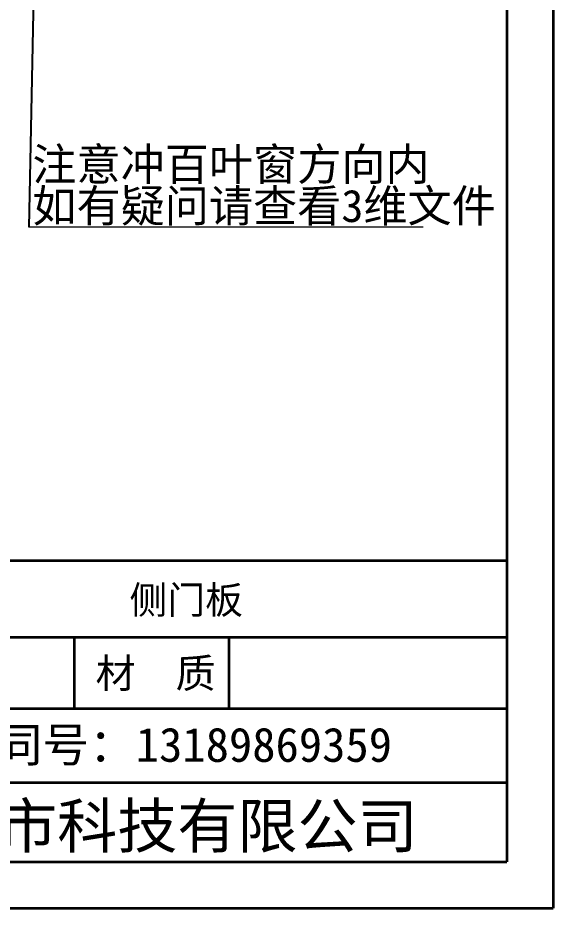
# Model space of a CAD drawing. Header units: millimetres. Extents: x 0 to 2952, y 0 to 2087.
# Drawn here: x 2377 to 2952, y 0 to 958 of the extents above; entities that cross this region are included whole.
import ezdxf

# ---------------------------------------------------------------- set-up
doc = ezdxf.new("R2010")
doc.units = ezdxf.units.MM
doc.header["$LTSCALE"] = 9.94
doc.layers.add('粗实线', color=7, linetype='Continuous', lineweight=35)
doc.layers.add('迈迪拼图', color=7, linetype='Continuous', lineweight=0)
doc.layers.add('细实线', color=7, linetype='Continuous')
doc.styles.add('SLDTEXTSTYLE0', font='SIMSUN.TTC', dxfattribs={"bigfont": 'bigfont'})
doc.styles.add('SLDTEXTSTYLE1', font='SIMSUN.TTC', dxfattribs={"bigfont": 'bigfont'})
doc.styles.add('SLDTEXTSTYLE3', font='SIMSUN.TTC', dxfattribs={"bigfont": 'bigfont'})
doc.styles.get("Standard").update_dxf_attribs({"font": 'SIMSUN.TTC'})
doc.dimstyles.new('SLDDIMSTYLE4', dxfattribs={"dimtxt": 0.18, "dimasz": 34.79, "dimexe": 0, "dimexo": 0.0625, "dimgap": 0, "dimtad": 0, "dimtih": 1, "dimtoh": 1, "dimdec": 0, "dimrnd": 1e-09, "dimzin": 0, "dimdsep": 46, "dimtxsty": 'Standard', "dimsah": 1, "dimcen": 0.09, "dimadec": 0, "dimazin": 0, "dimtfac": 34.79, "dimtdec": 0, "dimtofl": 0, "dimtmove": 0, "dimatfit": 3, "dimfxl": 0, "dimfrac": 2, "dimtolj": 1, "dimtzin": 0, "dimarcsym": 0})

# ---------------------------------------------------------------- blocks, each defined once
blk = doc.blocks.new('SW_NOTE_0_3')
at = {"layer": '迈迪拼图', "color": 0}
blk.add_line((424.04, 0), (0, 0), dxfattribs=at)
at = {"layer": '迈迪拼图', "color": 0, "char_height": 34.79, "attachment_point": 1, "style": 'SLDTEXTSTYLE3'}
for s, insert in [('注意冲百叶窗方向内', (3.94, 85.17)), ('如有疑问请查看3维文件', (3.94, 40.44))]:
    blk.add_mtext(s, dxfattribs=dict(at, insert=insert))

msp = doc.modelspace()

# ---------------------------------------------------------------- linework, layer by layer
at = {"layer": '粗实线'}
for p, q in [((2952.18, 2087.4), (2952.18, 0)), ((2902.48, 2037.7), (2902.48, 49.7)), ((2902.48, 373.744), (1469.132, 373.744)), ((2125.113, 291.485), (2902.48, 291.485)), ((2437.585, 214.704), (2437.585, 291.485)), ((2603.549, 291.485), (2603.549, 214.779)), ((2125.113, 214.704), (2902.48, 214.704)), ((2125.113, 135.184), (2902.48, 135.184)), ((149.1, 49.7), (2902.48, 49.7)), ((0, 0), (2952.18, 0))]:
    msp.add_line(p, q, dxfattribs=at)

# ---------------------------------------------------------------- block references
at = {"layer": '迈迪拼图'}
msp.add_blockref('SW_NOTE_0_3', (2388.345, 732.351), dxfattribs=at)

# ---------------------------------------------------------------- texts
at = {"layer": '细实线'}
for s, insert, char_height, attachment_point, style in [('侧门板', (2557.709, 346.396), 29.82, 2, 'SLDTEXTSTYLE0'), ('材  质', (2460.246, 268.513), 31.5595, 1, 'SLDTEXTSTYLE1'), ('电话微信同号：13189869359', (2465.407, 194.242), 36.81942, 2, 'SLDTEXTSTYLE0'), ('东莞市科技有限公司', (2225.286, 112.2), 47.3392, 1, 'SLDTEXTSTYLE0')]:
    msp.add_mtext(s, dxfattribs=dict(at, insert=insert, char_height=char_height, attachment_point=attachment_point, style=style))

# ---------------------------------------------------------------- leaders
at = {"layer": '迈迪拼图'}
msp.add_leader([(2398.78, 1221.618), (2388.345, 732.351)], dimstyle='SLDDIMSTYLE4', dxfattribs=at)

doc.saveas('drawing.dxf')
